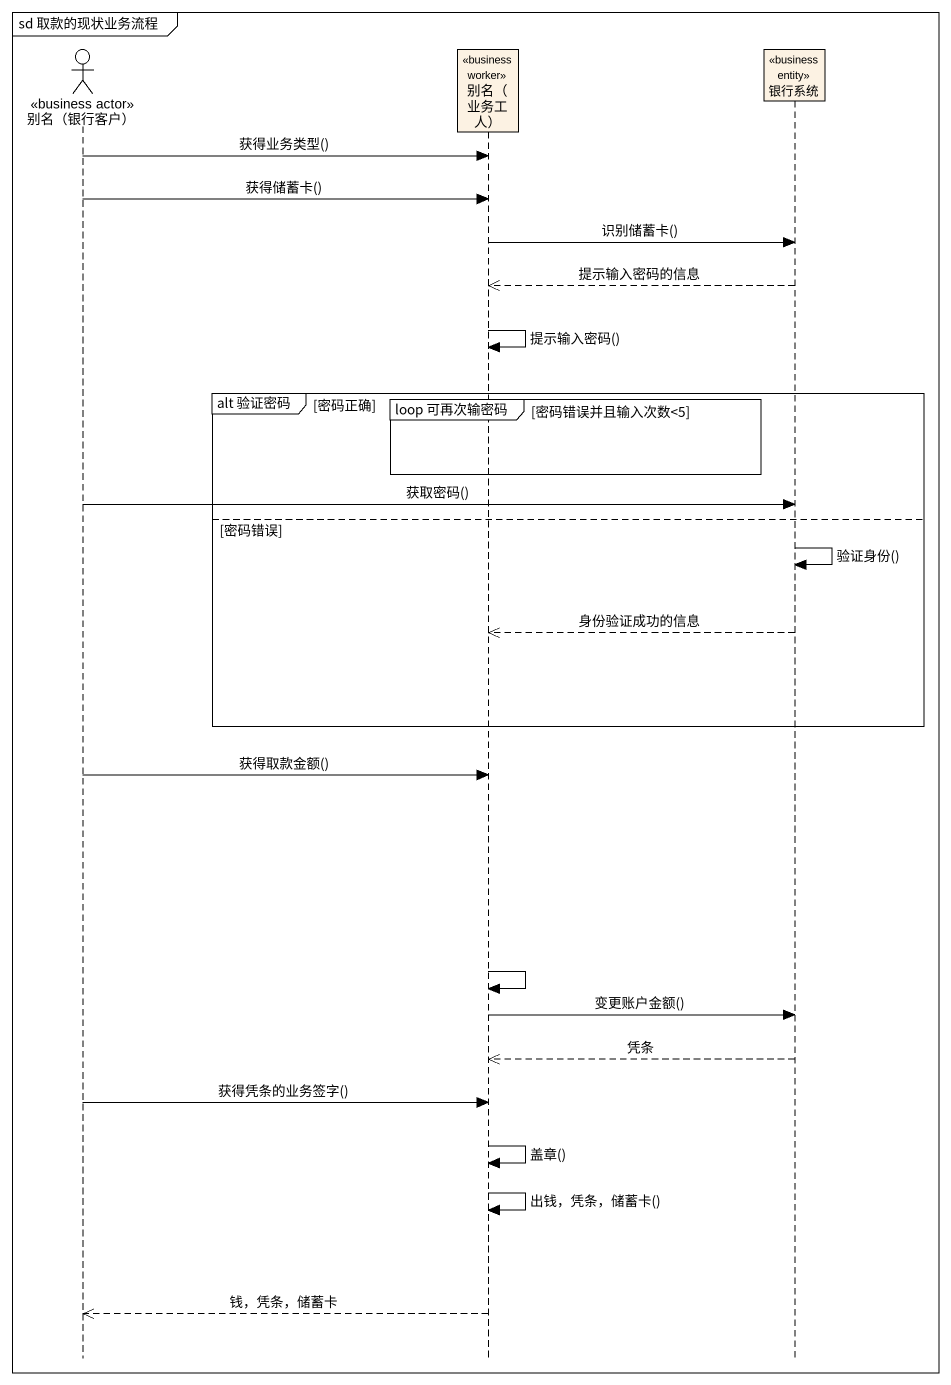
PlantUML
@startuml
mainframe sd 取款的现状业务流程
hide footbox
actor "别名（银行客户）" as 别名_银行客户 <<business actor>>
participant "别名（业务工人）" as 别名_业务工人 <<business worker>>
participant 银行系统 <<business entity>>

别名_银行客户 -> 别名_业务工人 : 获得业务类型()
别名_银行客户 -> 别名_业务工人 : 获得储蓄卡()
别名_业务工人 -> 银行系统 : 识别储蓄卡()
银行系统 -->> 别名_业务工人 : 提示输入密码的信息
别名_业务工人 -> 别名_业务工人 : 提示输入密码()
group alt 验证密码 [密码正确]
  group loop 可再次输密码 [密码错误并且输入次数<5]
  end
  别名_银行客户 -> 银行系统 : 获取密码()
else 密码错误
  银行系统 -> 银行系统 : 验证身份()
  银行系统 -->> 别名_业务工人 : 身份验证成功的信息
end
别名_银行客户 -> 别名_业务工人 : 获得取款金额()
别名_业务工人 -> 别名_业务工人
别名_业务工人 -> 银行系统 : 变更账户金额()
银行系统 -->> 别名_业务工人 : 凭条
别名_银行客户 -> 别名_业务工人 : 获得凭条的业务签字()
别名_业务工人 -> 别名_业务工人 : 盖章()
别名_业务工人 -> 别名_业务工人 : 出钱，凭条，储蓄卡()
别名_业务工人 -->> 别名_银行客户 : 钱，凭条，储蓄卡
@enduml
